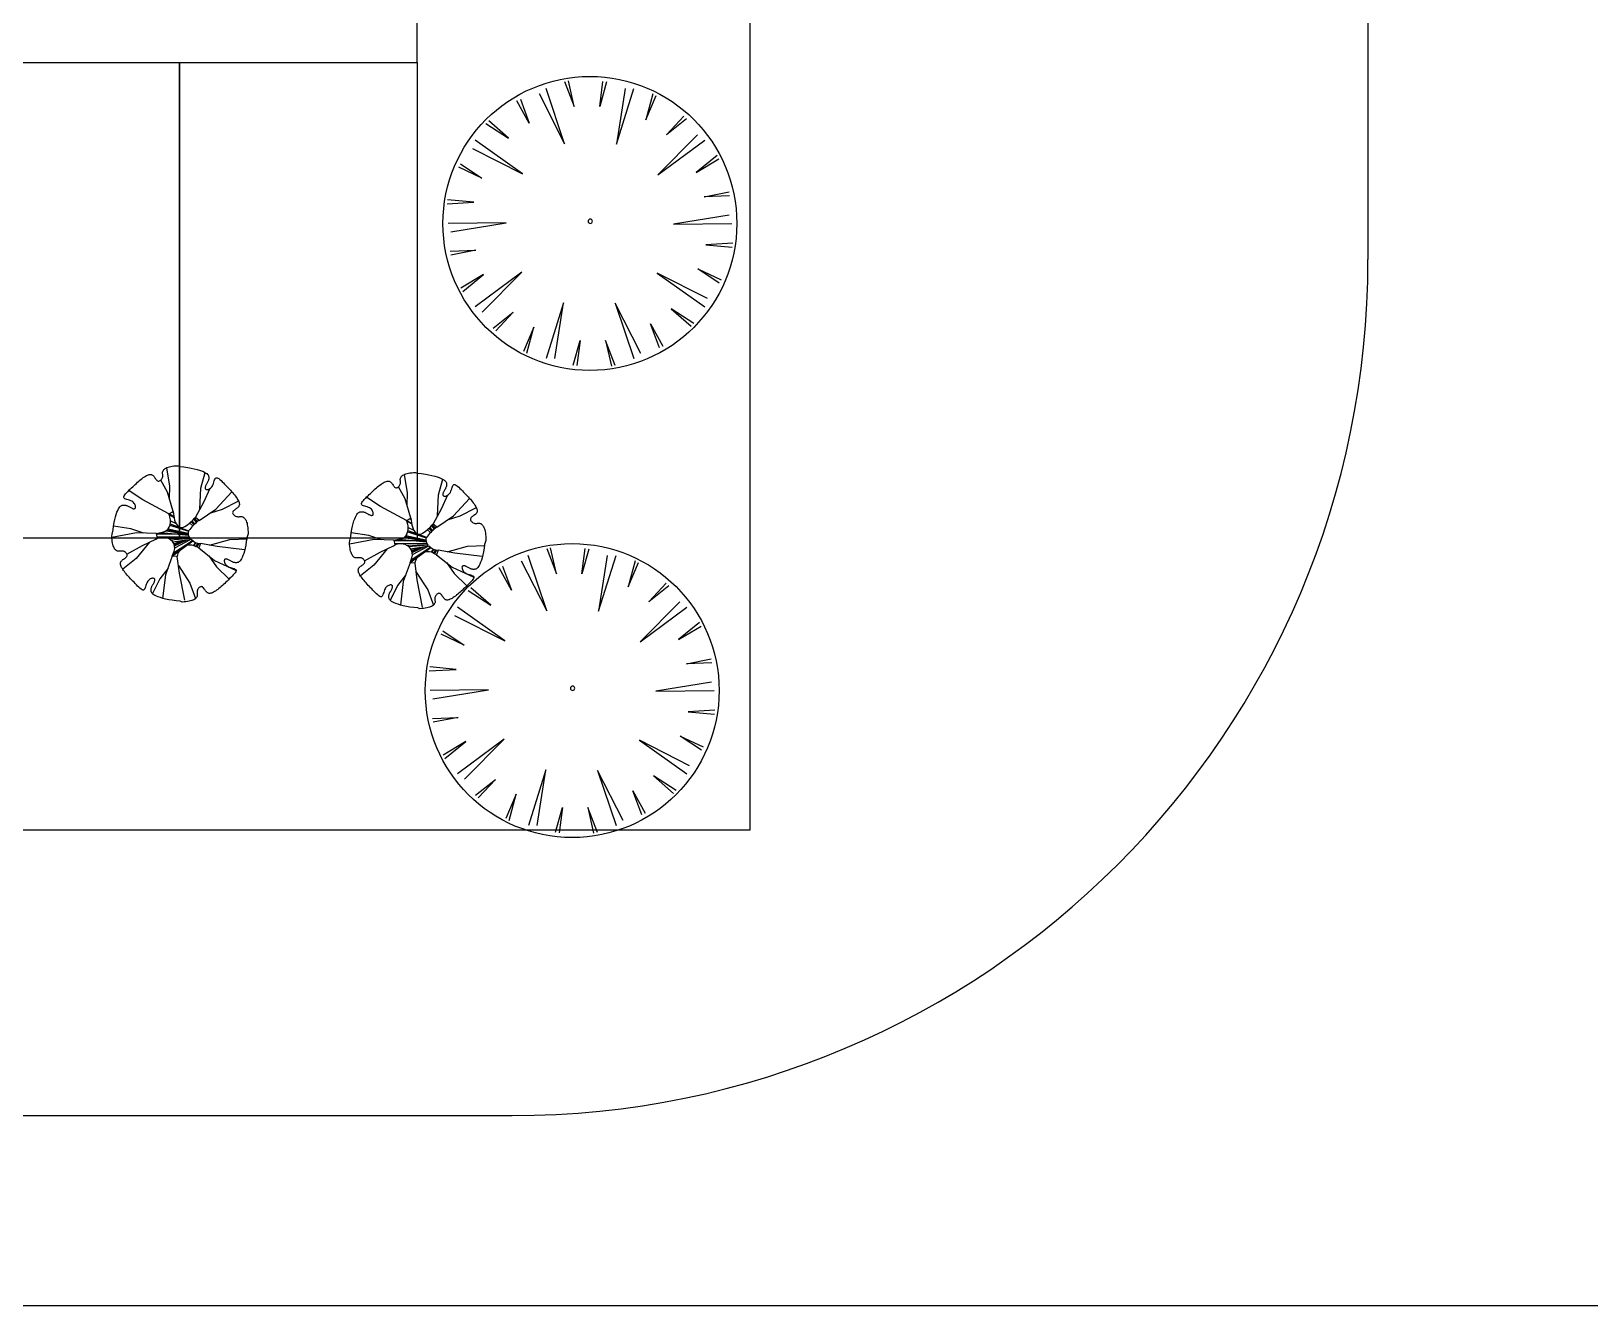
# Model space of a CAD drawing. Extents: x -93062 to 326984, y -142534 to 91021.
# Drawn here: x -54199 to -53431, y 80493 to 81121 of the extents above; entities that cross this region are included whole.
import ezdxf
from ezdxf.enums import TextEntityAlignment as Align

# ---------------------------------------------------------------- set-up
doc = ezdxf.new("R2010")
doc.units = 0
doc.header["$LTSCALE"] = 1000
doc.header["$MEASUREMENT"] = 0
doc.layers.get('0').update_dxf_attribs({"color": 8})
doc.styles.add('COMPLEX', font='COMPLEX')
doc.styles.add('hz', font='GEDITXT', dxfattribs={"width": 0.8, "bigfont": 'DXT'})
doc.styles.add('SIMPLEX', font='GEDITXT', dxfattribs={"height": 0.2, "bigfont": 'DXT'})
doc.styles.get("Standard").update_dxf_attribs({"font": 'gbenor.shx', "bigfont": 'gbcbig.shx'})

# ---------------------------------------------------------------- blocks, each defined once
blk = doc.blocks.new('A$C672165B9')
at = {"color": 251, "ltscale": 5}
for p, q in [((11729.5, 16477.1), (11729.5, 10062.7)), ((11729.5, 10062.7), (2797.7, 10062.7))]:
    blk.add_line(p, q, dxfattribs=at)
at = {"color": 251, "ltscale": 10}
for p, q in [((12547.2, 14893.5), (12547.2, 10817.5)), ((6697.5, 9685.3), (11415, 9685.3)), ((6697.5, 9685.3), (11415, 9685.3)), ((13050.4, 9433.7), (3017.8, 9433.7))]:
    blk.add_line(p, q, dxfattribs=at)
at = {"color": 251}
for p, q in [((11289.2, 11078), (11289.2, 14348.8)), ((9402.2, 11078), (11289.2, 11078)), ((11484.3, 11053), (11497.1, 11019.7)), ((11497.1, 11019.7), (11489.4, 11053.8)), ((11530.8, 11019.7), (11535, 11053.1)), ((11450.5, 11036.9), (11484.4, 10970.7)), ((11484.4, 10970.7), (11459.8, 11043.7)), ((11540, 11052.3), (11530.8, 11019.7)), ((11564.3, 11043.7), (11552.8, 10970.2)), ((11552.8, 10970.2), (11575.8, 11043.7)), ((11601.1, 11036.8), (11591.9, 11002.4)), ((11591.9, 11002.4), (11605.7, 11034.5)), ((11437.5, 10997.8), (11421.3, 11027.3)), ((11425.8, 11029.6), (11437.5, 10997.8)), ((11380.3, 10997.4), (11410.2, 10978)), ((11410.2, 10978), (11383.9, 11001.1)), ((11619.2, 10982.6), (11642.2, 11007.1)), ((11645.8, 11003.5), (11619.2, 10982.6)), ((11428.7, 10930.9), (11365.9, 10975.5)), ((11660.3, 10982.3), (11607.9, 10929.6)), ((11607.9, 10929.6), (11669.7, 10975.5)), ((11362.4, 10964.5), (11428.7, 10930.9)), ((11686.1, 10955.1), (11658.4, 10932.6)), ((11658.4, 10932.6), (11688.5, 10950.5)), ((11374.8, 10925.3), (11344.4, 10939.6)), ((11346.7, 10944.1), (11374.8, 10925.3)), ((11328.8, 10891.3), (11364.4, 10893.2)), ((11364.4, 10893.2), (11329.6, 10896.4)), ((11668.8, 10900.6), (11701.9, 10906.9)), ((11702.7, 10901.9), (11668.8, 10900.6)), ((11702, 10876.1), (11628.6, 10864.4)), ((11407.1, 10866), (11330.1, 10865.1)), ((11333.7, 10854.2), (11407.1, 10866)), ((11628.6, 10864.4), (11705.5, 10865.2)), ((11332.9, 10828.4), (11366.8, 10829.7)), ((11366.8, 10829.7), (11333.7, 10823.4)), ((11706.8, 10839), (11671.2, 10837.1)), ((11671.2, 10837.1), (11706, 10833.9)), ((11689, 10786.2), (11660.8, 10805.1)), ((11660.8, 10805.1), (11691.3, 10790.7)), ((11377.2, 10797.7), (11347.2, 10779.8)), ((11349.6, 10775.2), (11377.2, 10797.7)), ((11427.8, 10800.7), (11366, 10754.8)), ((11375.3, 10748), (11427.8, 10800.7)), ((11673.3, 10765.8), (11606.9, 10799.4)), ((11606.9, 10799.4), (11669.7, 10754.8)), ((11389.8, 10726.8), (11416.5, 10747.8)), ((11416.5, 10747.8), (11393.4, 10723.2)), ((11482.8, 10760.1), (11459.8, 10686.6)), ((11471.4, 10686.6), (11482.8, 10760.1)), ((11585.2, 10693.4), (11551.3, 10759.6)), ((11551.3, 10759.6), (11575.8, 10686.6)), ((11655.3, 10732.9), (11625.4, 10752.3)), ((11625.4, 10752.3), (11651.7, 10729.2)), ((11443.7, 10728), (11429.9, 10695.8)), ((11434.6, 10693.5), (11443.7, 10728)), ((11609.9, 10700.7), (11598.2, 10732.5)), ((11598.2, 10732.5), (11614.4, 10703)), ((11495.6, 10678), (11504.8, 10710.6)), ((11504.8, 10710.6), (11500.6, 10677.2)), ((11551.3, 10677.3), (11538.5, 10710.6)), ((11538.5, 10710.6), (11546.3, 10676.5)), ((10961.9, 10518.4), (10958, 10541.4)), ((10959.1, 10509.8), (10950.2, 10525.8)), ((10961.7, 10500.5), (10961.9, 10518.4)), ((11003.1, 10515.1), (11008.9, 10535.7)), ((11273.6, 10501), (11264.7, 10517)), ((11276.4, 10509.5), (11272.5, 10532.6)), ((11317.6, 10506.3), (11323.4, 10526.9)), ((10926.5, 10499.6), (10907.1, 10512.5)), ((10960.8, 10481), (10926.5, 10499.6)), ((10966.3, 10484.4), (10959.1, 10509.8)), ((11006.7, 10496.3), (10996, 10476.8)), ((11001.6, 10487.4), (11003.1, 10515.1)), ((11015.1, 10514.6), (11006.7, 10496.3)), ((11022.9, 10487.3), (11044.2, 10510.3)), ((11031.9, 10487.3), (11052.6, 10498)), ((11241, 10490.8), (11221.6, 10503.7)), ((11280.8, 10475.6), (11273.6, 10501)), ((11276.2, 10491.6), (11276.4, 10509.5)), ((11316.1, 10478.5), (11317.6, 10506.3)), ((11329.6, 10505.7), (11321.2, 10487.4)), ((11337.4, 10478.4), (11358.7, 10501.4)), ((10960.8, 10481), (10966.3, 10484.4)), ((10960.8, 10481), (10960.8, 10481)), ((10960.8, 10480.8), (10967.6, 10476.7)), ((10961.3, 10481.4), (10967.5, 10477.5)), ((10965, 10483.6), (10966.7, 10482.3)), ((10966.3, 10484.4), (10967.8, 10475.3)), ((10994.8, 10475.3), (10998.9, 10471.1)), ((10996, 10476.6), (11000.9, 10472.7)), ((11000.9, 10472.5), (11022.9, 10487.3)), ((11014.8, 10481.9), (11031.9, 10487.3)), ((11275.3, 10472.2), (11241, 10490.8)), ((11275.3, 10472.2), (11280.8, 10475.6)), ((11280.8, 10475.6), (11282.3, 10466.5)), ((11321.2, 10487.4), (11310.5, 10467.9)), ((11315.4, 10463.7), (11337.4, 10478.4)), ((11329.3, 10473.1), (11346.4, 10478.4)), ((11346.4, 10478.4), (11367.1, 10489.2)), ((10917.9, 10456.1), (10885.5, 10449.7)), ((10910.7, 10461.4), (10887.6, 10464.9)), ((10927.7, 10455.7), (10910.7, 10461.4)), ((10944.4, 10455.1), (10917.9, 10456.1)), ((10944.4, 10455.1), (10953.6, 10457.2)), ((10945.9, 10448.8), (10944.4, 10455.1)), ((10944.5, 10454.6), (10987.2, 10454.6)), ((10950.8, 10456.6), (10986.7, 10452.8)), ((10957.3, 10458.8), (10986.4, 10454.1)), ((10958.8, 10460), (10987.2, 10454.6)), ((10960, 10461.3), (10986.3, 10455.5)), ((10962.3, 10466.3), (10986.7, 10458.2)), ((10962.6, 10468), (10987, 10458.9)), ((10962.9, 10471.7), (10970.4, 10468.3)), ((10988.4, 10469), (10992.6, 10465.4)), ((10990.3, 10470.7), (10994, 10466.9)), ((10991.4, 10471.7), (10994.9, 10467.7)), ((10993.9, 10474.3), (10997.1, 10469.6)), ((11000.9, 10472.7), (10999.3, 10471.4)), ((11225.2, 10452.6), (11202.1, 10456)), ((11275.3, 10472.2), (11275.3, 10472.2)), ((11275.3, 10472), (11282.1, 10467.8)), ((11275.9, 10472.5), (11282, 10468.6)), ((11276.8, 10457.5), (11301.2, 10449.3)), ((11277.1, 10459.1), (11301.5, 10450.1)), ((11277.4, 10462.9), (11284.9, 10459.5)), ((11279.5, 10474.7), (11281.2, 10473.5)), ((11302.9, 10460.2), (11307.1, 10456.6)), ((11304.8, 10461.9), (11308.5, 10458)), ((11305.9, 10462.9), (11309.4, 10458.9)), ((11308.4, 10465.5), (11311.6, 10460.8)), ((11309.3, 10466.5), (11313.4, 10462.3)), ((11310.5, 10467.8), (11315.4, 10463.9)), ((11315.4, 10463.9), (11313.8, 10462.6)), ((10905.3, 10427.9), (10925.8, 10439.3)), ((10935.1, 10443.5), (10917.6, 10422)), ((10925.8, 10439.3), (10943.5, 10447.7)), ((10943.5, 10447.7), (10945.9, 10448.8)), ((10945.3, 10451), (10987.8, 10450.6)), ((10960.8, 10448.4), (10988.7, 10449.5)), ((10963.2, 10446.8), (10989.4, 10448.8)), ((10965.5, 10425.6), (10992.7, 10445.4)), ((10966, 10444), (10990.6, 10447.6)), ((10966.1, 10427.2), (10992.4, 10445.7)), ((10966.9, 10429.4), (10991.9, 10446.1)), ((10967.5, 10441.4), (10978.6, 10445.8)), ((10968, 10440.1), (10982.3, 10446.4)), ((10968.3, 10439), (10985, 10446.7)), ((10968.6, 10436.4), (10989.3, 10447.4)), ((10992.8, 10439.4), (10996.4, 10443.2)), ((10993.8, 10439.1), (10997.1, 10442.9)), ((10996.7, 10438), (10999.6, 10442.2)), ((11000.3, 10436), (10997, 10437.8)), ((10997.9, 10437.3), (11000.8, 10442)), ((11002.8, 10442), (11000.3, 10436)), ((11000.3, 10436), (11021.1, 10419.6)), ((11024.7, 10437.8), (11002.8, 10442)), ((11014.7, 10439.9), (11041.5, 10447.1)), ((11061, 10433.5), (11024.7, 10437.8)), ((11041.5, 10447.1), (11064.8, 10448)), ((11232.4, 10447.3), (11200, 10440.9)), ((11242.2, 10446.9), (11225.2, 10452.6)), ((11249.6, 10434.7), (11232.1, 10413.1)), ((11258.9, 10446.3), (11232.4, 10447.3)), ((11240.3, 10430.5), (11258, 10438.9)), ((11258, 10438.9), (11260.4, 10440)), ((11258.9, 10446.3), (11268.1, 10448.4)), ((11260.4, 10440), (11258.9, 10446.3)), ((11259, 10445.8), (11301.7, 10445.8)), ((11259.8, 10442.2), (11302.3, 10441.8)), ((11265.3, 10447.7), (11301.2, 10444)), ((11271.8, 10449.9), (11300.9, 10445.3)), ((11273.3, 10451.1), (11301.7, 10445.8)), ((11274.5, 10452.5), (11300.8, 10446.7)), ((11275.3, 10439.6), (11303.2, 10440.7)), ((11277.7, 10438), (11303.9, 10440)), ((11280, 10416.8), (11307.2, 10436.6)), ((11280.5, 10435.1), (11305.1, 10438.7)), ((11280.6, 10418.4), (11306.9, 10436.9)), ((11281.4, 10420.5), (11306.4, 10437.2)), ((11282, 10432.5), (11293.1, 10437)), ((11282.5, 10431.3), (11296.8, 10437.5)), ((11282.8, 10430.2), (11299.5, 10437.9)), ((11283.1, 10427.6), (11303.8, 10438.5)), ((11307.3, 10430.5), (11310.9, 10434.3)), ((11308.3, 10430.3), (11311.6, 10434)), ((11329.2, 10431.1), (11356, 10438.2)), ((11356, 10438.2), (11379.3, 10439.2)), ((11460.8, 10435.2), (11473.7, 10402)), ((11473.7, 10402), (11465.9, 10436.1)), ((11507.3, 10402), (11511.6, 10435.4)), ((11516.6, 10434.6), (11507.3, 10402)), ((10917.6, 10422), (10899.8, 10407.9)), ((10965.4, 10425.2), (10956.3, 10400.4)), ((10965.4, 10425.2), (10967.8, 10431.9)), ((10971.9, 10424.7), (10965.4, 10425.2)), ((10974.7, 10402.6), (10972, 10424.8)), ((11013.5, 10425.7), (11023.9, 10411.1)), ((11021.1, 10419.6), (11049.7, 10406.4)), ((11232.1, 10413.1), (11214.3, 10399.1)), ((11219.8, 10419), (11240.3, 10430.5)), ((11279.9, 10416.4), (11270.8, 10391.6)), ((11279.9, 10416.4), (11282.3, 10423.1)), ((11286.4, 10415.9), (11279.9, 10416.4)), ((11289.2, 10393.8), (11286.5, 10416)), ((11311.2, 10429.1), (11314.1, 10433.4)), ((11314.8, 10427.1), (11311.5, 10428.9)), ((11312.4, 10428.4), (11315.3, 10433.2)), ((11317.3, 10433.1), (11314.8, 10427.1)), ((11314.8, 10427.1), (11335.7, 10410.8)), ((11339.2, 10429), (11317.3, 10433.1)), ((11328, 10416.8), (11338.4, 10402.2)), ((11375.5, 10424.7), (11339.2, 10429)), ((11427, 10419.2), (11460.9, 10353)), ((11460.9, 10353), (11436.3, 10426)), ((11540.8, 10426), (11529.3, 10352.5)), ((11529.3, 10352.5), (11552.4, 10426)), ((11577.6, 10419.1), (11568.4, 10384.6)), ((11568.4, 10384.6), (11582.2, 10416.8)), ((10949, 10395.1), (10939.3, 10375.6)), ((10959.7, 10409.5), (10949, 10395.1)), ((10956.3, 10400.4), (10952.6, 10369.4)), ((10973.6, 10412.8), (10988.7, 10389.5)), ((10981.8, 10366.8), (10974.7, 10402.6)), ((11023.9, 10411.1), (11040.6, 10394.7)), ((11274.2, 10400.7), (11263.5, 10386.3)), ((11288.1, 10404), (11303.2, 10380.7)), ((11296.3, 10357.9), (11289.2, 10393.8)), ((11335.7, 10410.8), (11364.2, 10397.6)), ((11338.4, 10402.2), (11355.1, 10385.9)), ((11414, 10380.1), (11397.8, 10409.6)), ((11402.3, 10411.9), (11414, 10380.1)), ((10988.7, 10389.5), (10996.2, 10369.2)), ((11263.5, 10386.3), (11253.8, 10366.7)), ((11270.8, 10391.6), (11267.1, 10360.6)), ((11303.2, 10380.7), (11310.7, 10360.3)), ((11356.8, 10379.7), (11386.8, 10360.3)), ((11386.8, 10360.3), (11360.5, 10383.3)), ((11595.7, 10364.8), (11618.8, 10389.4)), ((11622.3, 10385.8), (11595.7, 10364.8)), ((11405.2, 10313.2), (11342.5, 10357.8)), ((11636.9, 10364.6), (11584.4, 10311.9)), ((11584.4, 10311.9), (11646.2, 10357.8)), ((11338.9, 10346.8), (11405.2, 10313.2)), ((11662.6, 10337.4), (11634.9, 10314.9)), ((11634.9, 10314.9), (11665, 10332.8)), ((11351.4, 10307.5), (11320.9, 10321.9)), ((11323.2, 10326.4), (11351.4, 10307.5)), ((11305.4, 10273.6), (11341, 10275.5)), ((11341, 10275.5), (11306.1, 10278.7)), ((11645.4, 10282.9), (11678.4, 10289.2)), ((11679.2, 10284.2), (11645.4, 10282.9)), ((11383.6, 10248.2), (11306.6, 10247.4)), ((11310.2, 10236.5), (11383.6, 10248.2)), ((11678.5, 10258.4), (11605.1, 10246.6)), ((11605.1, 10246.6), (11682.1, 10247.5)), ((11309.5, 10210.7), (11343.4, 10212)), ((11343.4, 10212), (11310.3, 10205.7)), ((11683.3, 10221.3), (11647.7, 10219.4)), ((11647.7, 10219.4), (11682.6, 10216.2)), ((11665.5, 10168.5), (11637.3, 10187.3)), ((11637.3, 10187.3), (11667.8, 10173)), ((11353.8, 10180), (11323.7, 10162.1)), ((11326.1, 10157.5), (11353.8, 10180)), ((11404.3, 10183), (11342.5, 10137.1)), ((11351.8, 10130.3), (11404.3, 10183)), ((11649.8, 10148.1), (11583.5, 10181.7)), ((11583.5, 10181.7), (11646.2, 10137.1)), ((11366.4, 10109.1), (11393, 10130)), ((11393, 10130), (11370, 10105.5)), ((11459.4, 10142.4), (11436.4, 10068.9)), ((11447.9, 10068.9), (11459.4, 10142.4)), ((11561.7, 10075.7), (11527.8, 10141.9)), ((11527.8, 10141.9), (11552.4, 10068.9)), ((11631.9, 10115.2), (11602, 10134.6)), ((11602, 10134.6), (11628.3, 10111.5)), ((11420.3, 10110.2), (11406.5, 10078.1)), ((11411.1, 10075.8), (11420.3, 10110.2)), ((11586.4, 10083), (11574.7, 10114.8)), ((11574.7, 10114.8), (11590.9, 10085.3)), ((11472.2, 10060.3), (11481.4, 10092.9)), ((11481.4, 10092.9), (11477.2, 10059.5)), ((11527.9, 10059.6), (11515.1, 10092.9)), ((11515.1, 10092.9), (11522.8, 10058.8))]:
    blk.add_line(p, q, dxfattribs=at)
at = {"color": 251, "ltscale": 3}
for p, q in [((10660.2, 11078), (10974.7, 11078)), ((10974.7, 10449), (10974.7, 11078)), ((10974.7, 11078), (11289.2, 11078)), ((10974.7, 11078), (10974.7, 10449)), ((11289.2, 11078), (11289.2, 10449)), ((10974.7, 10449), (10660.2, 10449)), ((11289.2, 10449), (10974.7, 10449)), ((10974.7, 10449), (10974.7, 10449)), ((11289.2, 10449), (11289.2, 10449))]:
    blk.add_line(p, q, dxfattribs=at)
at = {"color": 251}
for points in [[(10998.2, 10377.2), (10998.2, 10376.3), (10998.3, 10375.4), (10998.4, 10374.5), (10998.4, 10373.7), (10998.3, 10372.8), (10998.2, 10372), (10997.8, 10371.2), (10997.4, 10370.4), (10996.7, 10369.7), (10996, 10368.9), (10995, 10368.2), (10993.9, 10367.6), (10992.6, 10367), (10991.1, 10366.4), (10989.5, 10365.9), (10987.6, 10365.5), (10985.6, 10365.1), (10983.4, 10364.8), (10980.9, 10364.6), (10978.3, 10364.5), (10975.9, 10365.7), (10970.3, 10366.1), (10965.2, 10366.8), (10960.6, 10367.5), (10956.5, 10368.4), (10952.8, 10369.4), (10949.6, 10370.4), (10946.8, 10371.4), (10944.5, 10372.3), (10942.5, 10373.3), (10941, 10374.2), (10939.8, 10375), (10938.9, 10375.9), (10938.3, 10376.7), (10937.9, 10377.5), (10937.6, 10378.2), (10937.4, 10379), (10937.3, 10379.8), (10937.3, 10380.6), (10937.3, 10381.3), (10937.4, 10382.1), (10937.6, 10382.9), (10937.8, 10383.7), (10938.1, 10384.5), (10938.4, 10385.4), (10938.9, 10386.2), (10939.3, 10387), (10939.8, 10387.9), (10940.3, 10388.8), (10940.8, 10389.6), (10941.2, 10390.4), (10941.6, 10391.2), (10941.9, 10392), (10942.1, 10392.8), (10942.2, 10393.5), (10942.2, 10394.1), (10942.1, 10394.7), (10941.8, 10395.2), (10941.4, 10395.6), (10940.9, 10395.8), (10940.2, 10396), (10939.3, 10396), (10938.4, 10395.8), (10937.3, 10395.5), (10936.2, 10395), (10935.1, 10394.3), (10934.1, 10393.4), (10933.1, 10392.3), (10932.3, 10391), (10931.6, 10389.5), (10931, 10387.9), (10930.5, 10386.2), (10930, 10384.5), (10929.5, 10383.1), (10928.9, 10381.8), (10928.3, 10380.9), (10927.5, 10380.4), (10926.5, 10380.4), (10925.3, 10380.8), (10924, 10381.6), (10922.6, 10382.7), (10921.1, 10384.1), (10919.5, 10385.6), (10917.9, 10387.3), (10916.3, 10389), (10914.7, 10390.6), (10913.1, 10392.2), (10911.6, 10393.8), (10910.1, 10395.4), (10908.6, 10397), (10907.2, 10398.5), (10905.8, 10400.1), (10904.5, 10401.6), (10903.2, 10403.2), (10902, 10404.7), (10900.9, 10406.2), (10900, 10407.7), (10899.1, 10409.1), (10898.3, 10410.4), (10897.7, 10411.7), (10897.3, 10412.9), (10897, 10414), (10896.8, 10415.1), (10896.8, 10416), (10897, 10416.9), (10897.3, 10417.7), (10897.8, 10418.5), (10898.4, 10419.2), (10899.1, 10419.9), (10900, 10420.6), (10901, 10421.3), (10902.1, 10422), (10903.1, 10422.7), (10904, 10423.4), (10904.7, 10424.2), (10905.3, 10425), (10905.7, 10425.8), (10905.7, 10426.6), (10905.5, 10427.5), (10905.1, 10428.4), (10904.4, 10429.2), (10903.7, 10430), (10902.8, 10430.6), (10901.8, 10431.2), (10900.9, 10431.6), (10899.9, 10431.8), (10899, 10431.9), (10898, 10431.9), (10897.1, 10431.9), (10896.2, 10431.8), (10895.4, 10431.7), (10894.5, 10431.7), (10893.7, 10431.8), (10892.8, 10432), (10892, 10432.3), (10891.2, 10432.8), (10890.5, 10433.4), (10889.8, 10434.2), (10889.1, 10435.1), (10888.4, 10436.2), (10887.8, 10437.5), (10887.3, 10439), (10886.8, 10440.6), (10886.3, 10442.5), (10886, 10444.5), (10885.7, 10446.8), (10885.4, 10449.2), (10885.3, 10451.8), (10885.8, 10454.5), (10887, 10459.8), (10887.6, 10464.9), (10888.4, 10469.5), (10889.2, 10473.6), (10890.2, 10477.3), (10891.2, 10480.5), (10892.2, 10483.3), (10893.2, 10485.7), (10894.1, 10487.6), (10895, 10489.1), (10895.9, 10490.3), (10896.7, 10491.2), (10897.5, 10491.8), (10898.3, 10492.2), (10899.1, 10492.5), (10899.8, 10492.7), (10900.6, 10492.8), (10901.4, 10492.8), (10902.2, 10492.8), (10902.9, 10492.7), (10903.7, 10492.5), (10904.5, 10492.3), (10905.3, 10492), (10906.2, 10491.7), (10907, 10491.3), (10907.9, 10490.8), (10908.7, 10490.3), (10909.6, 10489.8), (10910.4, 10489.4), (10911.3, 10488.9), (10912.1, 10488.5), (10912.9, 10488.2), (10913.6, 10488), (10914.3, 10487.9), (10915, 10487.9), (10915.5, 10488.1), (10916, 10488.3), (10916.4, 10488.7), (10916.7, 10489.3), (10916.8, 10490), (10916.8, 10490.8), (10916.6, 10491.8), (10916.3, 10492.8), (10915.8, 10493.9), (10915.1, 10495), (10914.2, 10496), (10913.1, 10497), (10911.8, 10497.8), (10910.3, 10498.5), (10908.7, 10499.1), (10907, 10499.6), (10905.4, 10500.1), (10903.9, 10500.6), (10902.6, 10501.2), (10901.7, 10501.8), (10901.2, 10502.7), (10901.2, 10503.6), (10901.6, 10504.8), (10902.4, 10506.1), (10903.6, 10507.5), (10904.9, 10509), (10906.5, 10510.6), (10908.1, 10512.2), (10909.8, 10513.8), (10911.4, 10515.4), (10913.1, 10517), (10914.7, 10518.5), (10916.2, 10520), (10917.8, 10521.5), (10919.4, 10523), (10920.9, 10524.3), (10922.4, 10525.6), (10924, 10526.9), (10925.5, 10528.1), (10927, 10529.2), (10928.5, 10530.2), (10929.9, 10531), (10931.3, 10531.8), (10932.5, 10532.4), (10933.7, 10532.9), (10934.9, 10533.2), (10935.9, 10533.3), (10936.8, 10533.3), (10937.7, 10533.1), (10938.5, 10532.8), (10939.3, 10532.3), (10940.1, 10531.7), (10940.8, 10531), (10941.5, 10530.1), (10942.2, 10529.1), (10942.9, 10528.1), (10943.6, 10527.1), (10944.3, 10526.1), (10945, 10525.4), (10945.8, 10524.8), (10946.6, 10524.4), (10947.4, 10524.4), (10948.3, 10524.6), (10949.2, 10525.1), (10950, 10525.7), (10950.8, 10526.5), (10951.5, 10527.3), (10952, 10528.3), (10952.4, 10529.3), (10952.7, 10530.2), (10952.8, 10531.1), (10952.8, 10532.1), (10952.7, 10533), (10952.6, 10533.9), (10952.5, 10534.8), (10952.5, 10535.6), (10952.6, 10536.5), (10952.8, 10537.3), (10953.1, 10538.1), (10953.6, 10538.9), (10954.2, 10539.6), (10955, 10540.4), (10955.9, 10541), (10957, 10541.7), (10958.3, 10542.3), (10959.8, 10542.8), (10961.5, 10543.3), (10963.3, 10543.8), (10965.3, 10544.2), (10967.6, 10544.5), (10970, 10544.7), (10972.6, 10544.8), (10975.1, 10543.6), (10980.6, 10543.2), (10985.7, 10542.5), (10990.3, 10541.7), (10994.4, 10540.9), (10998.1, 10539.9), (11001.4, 10538.9), (11004.1, 10537.9), (11006.5, 10537), (11008.4, 10536), (11009.9, 10535.1), (11011.1, 10534.3), (11012, 10533.4), (11012.6, 10532.6), (11013.1, 10531.8), (11013.3, 10531), (11013.5, 10530.3), (11013.6, 10529.5), (11013.6, 10528.7), (11013.6, 10528), (11013.5, 10527.2), (11013.4, 10526.4), (11013.1, 10525.6), (11012.8, 10524.8), (11012.5, 10523.9), (11012.1, 10523.1), (11011.6, 10522.2), (11011.1, 10521.4), (11010.6, 10520.5), (11010.2, 10519.7), (11009.7, 10518.9), (11009.4, 10518), (11009.1, 10517.3), (11008.8, 10516.5), (11008.7, 10515.8), (11008.8, 10515.2), (11008.9, 10514.6), (11009.1, 10514.1), (11009.5, 10513.7), (11010.1, 10513.5), (11010.8, 10513.3), (11011.6, 10513.3), (11012.6, 10513.5), (11013.6, 10513.8), (11014.7, 10514.3), (11015.8, 10515), (11016.9, 10515.9), (11017.8, 10517), (11018.7, 10518.3), (11019.4, 10519.8), (11019.9, 10521.4), (11020.5, 10523.1), (11020.9, 10524.8), (11021.4, 10526.2), (11022, 10527.5), (11022.7, 10528.4), (11023.5, 10528.9), (11024.5, 10528.9), (11025.6, 10528.5), (11026.9, 10527.7), (11028.3, 10526.6), (11029.8, 10525.2), (11031.4, 10523.7), (11033, 10522), (11034.6, 10520.3), (11036.2, 10518.7), (11037.8, 10517.1), (11039.4, 10515.5), (11040.9, 10513.9), (11042.3, 10512.3), (11043.8, 10510.8), (11045.2, 10509.2), (11046.5, 10507.7), (11047.7, 10506.1), (11048.9, 10504.6), (11050, 10503.1), (11051, 10501.6), (11051.8, 10500.2), (11052.6, 10498.9), (11053.2, 10497.6), (11053.7, 10496.4), (11054, 10495.3), (11054.1, 10494.2), (11054.1, 10493.3), (11054, 10492.4), (11053.6, 10491.6), (11053.2, 10490.8), (11052.6, 10490.1), (11051.8, 10489.3), (11050.9, 10488.6), (11049.9, 10488), (11048.9, 10487.3), (11047.9, 10486.6), (11047, 10485.8), (11046.2, 10485.1), (11045.6, 10484.3), (11045.3, 10483.5), (11045.2, 10482.7), (11045.4, 10481.8), (11045.9, 10480.9), (11046.5, 10480.1), (11047.3, 10479.3), (11048.2, 10478.7), (11049.1, 10478.1), (11050.1, 10477.7), (11051, 10477.5), (11052, 10477.4), (11052.9, 10477.4), (11053.8, 10477.4), (11054.7, 10477.5), (11055.6, 10477.6), (11056.4, 10477.6), (11057.3, 10477.5), (11058.1, 10477.3), (11058.9, 10477), (11059.7, 10476.5), (11060.5, 10475.9), (11061.2, 10475.1), (11061.9, 10474.2), (11062.5, 10473.1), (11063.1, 10471.8), (11063.7, 10470.3), (11064.2, 10468.7), (11064.6, 10466.8), (11065, 10464.8), (11065.3, 10462.5), (11065.5, 10460.1), (11065.6, 10457.5), (11065.7, 10454.6), (11064, 10449.5), (11063.3, 10444.4), (11062.6, 10439.8), (11061.7, 10435.7), (11060.7, 10432), (11059.8, 10428.8), (11058.8, 10426), (11057.8, 10423.6), (11056.8, 10421.7), (11055.9, 10420.2), (11055.1, 10419), (11054.2, 10418.1), (11053.4, 10417.5), (11052.6, 10417), (11051.9, 10416.8), (11051.1, 10416.6), (11050.3, 10416.5), (11049.6, 10416.5), (11048.8, 10416.5), (11048, 10416.6), (11047.2, 10416.8), (11046.4, 10417), (11045.6, 10417.3), (11044.8, 10417.6), (11043.9, 10418), (11043.1, 10418.5), (11042.2, 10419), (11041.4, 10419.5), (11040.5, 10419.9), (11039.7, 10420.4), (11038.9, 10420.8), (11038.1, 10421.1), (11037.3, 10421.3), (11036.6, 10421.4), (11036, 10421.4), (11035.4, 10421.2), (11034.9, 10421), (11034.5, 10420.6), (11034.3, 10420), (11034.1, 10419.3), (11034.2, 10418.5), (11034.3, 10417.5), (11034.6, 10416.5), (11035.1, 10415.4), (11035.8, 10414.3), (11036.7, 10413.3), (11037.8, 10412.3), (11039.1, 10411.4), (11040.6, 10410.7), (11042.3, 10410.2), (11043.9, 10409.7), (11045.6, 10409.2), (11047.1, 10408.7), (11048.3, 10408.1), (11049.2, 10407.5), (11049.7, 10406.6), (11049.7, 10405.6), (11049.3, 10404.5), (11048.5, 10403.2), (11047.4, 10401.8), (11046, 10400.3), (11044.5, 10398.7), (11042.8, 10397.1), (11041.2, 10395.5), (11039.5, 10393.9), (11037.9, 10392.3), (11036.3, 10390.8), (11034.7, 10389.2), (11033.1, 10387.8), (11031.6, 10386.3), (11030, 10385), (11028.5, 10383.6), (11027, 10382.4), (11025.4, 10381.2), (11023.9, 10380.1), (11022.5, 10379.1), (11021, 10378.3), (11019.7, 10377.5), (11018.4, 10376.9), (11017.2, 10376.4), (11016.1, 10376.1), (11015.1, 10376), (11014.1, 10376), (11013.2, 10376.2), (11012.4, 10376.5), (11011.6, 10376.9), (11010.9, 10377.6), (11010.2, 10378.3), (11009.5, 10379.2), (11008.8, 10380.2), (11008.1, 10381.2), (11007.4, 10382.2), (11006.7, 10383.1), (11005.9, 10383.9), (11005.2, 10384.5), (11004.3, 10384.8), (11003.5, 10384.9), (11002.6, 10384.7), (11001.7, 10384.2), (11000.9, 10383.6), (11000.2, 10382.8), (10999.5, 10382), (10998.9, 10381), (10998.5, 10380), (10998.3, 10379.1), (10998.2, 10378.1)], [(11312.7, 10368.4), (11312.7, 10367.5), (11312.8, 10366.6), (11312.9, 10365.7), (11312.9, 10364.8), (11312.9, 10364), (11312.7, 10363.2), (11312.3, 10362.4), (11311.9, 10361.6), (11311.2, 10360.8), (11310.5, 10360.1), (11309.5, 10359.4), (11308.4, 10358.8), (11307.1, 10358.2), (11305.6, 10357.6), (11304, 10357.1), (11302.1, 10356.7), (11300.1, 10356.3), (11297.9, 10356), (11295.4, 10355.8), (11292.8, 10355.7), (11290.4, 10356.8), (11284.8, 10357.3), (11279.7, 10357.9), (11275.1, 10358.7), (11271, 10359.6), (11267.3, 10360.5), (11264.1, 10361.5), (11261.3, 10362.5), (11259, 10363.5), (11257, 10364.4), (11255.5, 10365.3), (11254.3, 10366.2), (11253.4, 10367), (11252.8, 10367.8), (11252.4, 10368.6), (11252.1, 10369.4), (11251.9, 10370.2), (11251.8, 10371), (11251.8, 10371.7), (11251.8, 10372.5), (11251.9, 10373.3), (11252.1, 10374.1), (11252.3, 10374.9), (11252.6, 10375.7), (11252.9, 10376.5), (11253.4, 10377.4), (11253.8, 10378.2), (11254.3, 10379.1), (11254.8, 10379.9), (11255.3, 10380.8), (11255.7, 10381.6), (11256.1, 10382.4), (11256.4, 10383.2), (11256.6, 10384), (11256.7, 10384.7), (11256.7, 10385.3), (11256.6, 10385.9), (11256.3, 10386.4), (11255.9, 10386.7), (11255.4, 10387), (11254.7, 10387.1), (11253.8, 10387.1), (11252.9, 10387), (11251.8, 10386.6), (11250.7, 10386.1), (11249.6, 10385.4), (11248.6, 10384.6), (11247.6, 10383.5), (11246.8, 10382.2), (11246.1, 10380.7), (11245.5, 10379), (11245, 10377.3), (11244.5, 10375.7), (11244, 10374.2), (11243.4, 10373), (11242.8, 10372.1), (11242, 10371.6), (11241, 10371.5), (11239.8, 10372), (11238.5, 10372.8), (11237.1, 10373.9), (11235.6, 10375.3), (11234, 10376.8), (11232.4, 10378.4), (11230.8, 10380.1), (11229.2, 10381.8), (11227.6, 10383.4), (11226.1, 10385), (11224.6, 10386.6), (11223.1, 10388.1), (11221.7, 10389.7), (11220.3, 10391.2), (11219, 10392.8), (11217.7, 10394.3), (11216.5, 10395.9), (11215.5, 10397.4), (11214.5, 10398.8), (11213.6, 10400.2), (11212.8, 10401.6), (11212.2, 10402.9), (11211.8, 10404.1), (11211.5, 10405.2), (11211.3, 10406.2), (11211.3, 10407.2), (11211.5, 10408.1), (11211.8, 10408.9), (11212.3, 10409.7), (11212.9, 10410.4), (11213.6, 10411.1), (11214.5, 10411.8), (11215.5, 10412.5), (11216.6, 10413.2), (11217.6, 10413.9), (11218.5, 10414.6), (11219.2, 10415.4), (11219.8, 10416.1), (11220.2, 10416.9), (11220.2, 10417.8), (11220, 10418.7), (11219.6, 10419.5), (11218.9, 10420.4), (11218.2, 10421.1), (11217.3, 10421.8), (11216.3, 10422.4), (11215.4, 10422.8), (11214.4, 10423), (11213.5, 10423.1), (11212.5, 10423.1), (11211.6, 10423), (11210.7, 10423), (11209.9, 10422.9), (11209, 10422.9), (11208.2, 10422.9), (11207.3, 10423.1), (11206.5, 10423.5), (11205.7, 10423.9), (11205, 10424.5), (11204.3, 10425.3), (11203.6, 10426.3), (11202.9, 10427.4), (11202.3, 10428.7), (11201.8, 10430.1), (11201.3, 10431.8), (11200.8, 10433.7), (11200.5, 10435.7), (11200.2, 10437.9), (11199.9, 10440.4), (11199.8, 10443), (11200.3, 10445.7), (11201.5, 10451), (11202.1, 10456), (11202.9, 10460.7), (11203.7, 10464.8), (11204.7, 10468.5), (11205.7, 10471.7), (11206.7, 10474.5), (11207.7, 10476.8), (11208.6, 10478.7), (11209.5, 10480.3), (11210.4, 10481.5), (11211.2, 10482.3), (11212, 10483), (11212.8, 10483.4), (11213.6, 10483.7), (11214.3, 10483.9), (11215.1, 10484), (11215.9, 10484), (11216.7, 10484), (11217.4, 10483.9), (11218.2, 10483.7), (11219, 10483.5), (11219.9, 10483.2), (11220.7, 10482.8), (11221.5, 10482.4), (11222.4, 10482), (11223.2, 10481.5), (11224.1, 10481), (11224.9, 10480.5), (11225.8, 10480.1), (11226.6, 10479.7), (11227.4, 10479.4), (11228.1, 10479.2), (11228.8, 10479.1), (11229.5, 10479.1), (11230, 10479.2), (11230.5, 10479.5), (11230.9, 10479.9), (11231.2, 10480.4), (11231.3, 10481.1), (11231.3, 10482), (11231.1, 10482.9), (11230.8, 10484), (11230.3, 10485.1), (11229.6, 10486.2), (11228.7, 10487.2), (11227.6, 10488.2), (11226.3, 10489), (11224.8, 10489.7), (11223.2, 10490.3), (11221.5, 10490.8), (11219.9, 10491.3), (11218.4, 10491.8), (11217.1, 10492.3), (11216.2, 10493), (11215.7, 10493.8), (11215.7, 10494.8), (11216.1, 10496), (11216.9, 10497.3), (11218.1, 10498.7), (11219.4, 10500.2), (11221, 10501.8), (11222.6, 10503.4), (11224.3, 10505), (11225.9, 10506.6), (11227.6, 10508.2), (11229.2, 10509.7), (11230.7, 10511.2), (11232.3, 10512.7), (11233.9, 10514.1), (11235.4, 10515.5), (11236.9, 10516.8), (11238.5, 10518.1), (11240, 10519.2), (11241.5, 10520.3), (11243, 10521.3), (11244.4, 10522.2), (11245.8, 10522.9), (11247, 10523.6), (11248.3, 10524), (11249.4, 10524.3), (11250.4, 10524.5), (11251.3, 10524.5), (11252.2, 10524.3), (11253, 10524), (11253.8, 10523.5), (11254.6, 10522.9), (11255.3, 10522.1), (11256, 10521.2), (11256.7, 10520.2), (11257.4, 10519.2), (11258.1, 10518.2), (11258.8, 10517.3), (11259.5, 10516.5), (11260.3, 10515.9), (11261.1, 10515.6), (11261.9, 10515.6), (11262.8, 10515.8), (11263.7, 10516.2), (11264.5, 10516.9), (11265.3, 10517.6), (11266, 10518.5), (11266.5, 10519.5), (11266.9, 10520.4), (11267.2, 10521.4), (11267.3, 10522.3), (11267.3, 10523.2), (11267.2, 10524.2), (11267.1, 10525), (11267, 10525.9), (11267, 10526.8), (11267.1, 10527.6), (11267.3, 10528.5), (11267.6, 10529.3), (11268.1, 10530), (11268.7, 10530.8), (11269.5, 10531.5), (11270.4, 10532.2), (11271.5, 10532.9), (11272.8, 10533.5), (11274.3, 10534), (11276, 10534.5), (11277.8, 10535), (11279.8, 10535.3), (11282.1, 10535.6), (11284.5, 10535.8), (11287.1, 10536), (11289.6, 10534.8), (11295.1, 10534.3), (11300.2, 10533.7), (11304.8, 10532.9), (11308.9, 10532), (11312.6, 10531.1), (11315.9, 10530.1), (11318.6, 10529.1), (11321, 10528.1), (11322.9, 10527.2), (11324.4, 10526.3), (11325.6, 10525.4), (11326.5, 10524.6), (11327.1, 10523.8), (11327.6, 10523), (11327.9, 10522.2), (11328, 10521.4), (11328.1, 10520.7), (11328.1, 10519.9), (11328.1, 10519.1), (11328, 10518.3), (11327.9, 10517.5), (11327.6, 10516.7), (11327.3, 10515.9), (11327, 10515.1), (11326.6, 10514.3), (11326.1, 10513.4), (11325.6, 10512.6), (11325.1, 10511.7), (11324.7, 10510.9), (11324.2, 10510), (11323.9, 10509.2), (11323.6, 10508.4), (11323.4, 10507.7), (11323.2, 10507), (11323.3, 10506.3), (11323.4, 10505.8), (11323.6, 10505.3), (11324, 10504.9), (11324.6, 10504.6), (11325.3, 10504.5), (11326.1, 10504.5), (11327.1, 10504.7), (11328.1, 10505), (11329.2, 10505.5), (11330.3, 10506.2), (11331.4, 10507.1), (11332.3, 10508.2), (11333.2, 10509.5), (11333.9, 10511), (11334.5, 10512.6), (11335, 10514.3), (11335.4, 10515.9), (11335.9, 10517.4), (11336.5, 10518.7), (11337.2, 10519.6), (11338, 10520.1), (11339, 10520.1), (11340.1, 10519.6), (11341.4, 10518.8), (11342.8, 10517.7), (11344.3, 10516.4), (11345.9, 10514.8), (11347.5, 10513.2), (11349.1, 10511.5), (11350.7, 10509.9), (11352.3, 10508.2), (11353.9, 10506.6), (11355.4, 10505), (11356.8, 10503.5), (11358.3, 10501.9), (11359.7, 10500.4), (11361, 10498.8), (11362.2, 10497.3), (11363.4, 10495.8), (11364.5, 10494.3), (11365.5, 10492.8), (11366.4, 10491.4), (11367.1, 10490), (11367.7, 10488.7), (11368.2, 10487.5), (11368.5, 10486.4), (11368.6, 10485.4), (11368.6, 10484.5), (11368.5, 10483.6), (11368.1, 10482.7), (11367.7, 10482), (11367.1, 10481.2), (11366.3, 10480.5), (11365.4, 10479.8), (11364.4, 10479.1), (11363.4, 10478.4), (11362.4, 10477.7), (11361.5, 10477), (11360.7, 10476.3), (11360.1, 10475.5), (11359.8, 10474.7), (11359.7, 10473.8), (11359.9, 10473), (11360.4, 10472.1), (11361, 10471.3), (11361.8, 10470.5), (11362.7, 10469.8), (11363.6, 10469.3), (11364.6, 10468.9), (11365.5, 10468.6), (11366.5, 10468.5), (11367.4, 10468.5), (11368.3, 10468.6), (11369.2, 10468.7), (11370.1, 10468.7), (11370.9, 10468.8), (11371.8, 10468.7), (11372.6, 10468.5), (11373.4, 10468.2), (11374.2, 10467.7), (11375, 10467.1), (11375.7, 10466.3), (11376.4, 10465.4), (11377, 10464.2), (11377.6, 10463), (11378.2, 10461.5), (11378.7, 10459.8), (11379.1, 10458), (11379.5, 10455.9), (11379.8, 10453.7), (11380, 10451.3), (11380.1, 10448.6), (11380.2, 10445.8), (11378.5, 10440.7), (11377.8, 10435.6), (11377.1, 10431), (11376.2, 10426.8), (11375.2, 10423.2), (11374.3, 10419.9), (11373.3, 10417.1), (11372.3, 10414.8), (11371.3, 10412.9), (11370.4, 10411.4), (11369.6, 10410.2), (11368.7, 10409.3), (11367.9, 10408.6), (11367.1, 10408.2), (11366.4, 10407.9), (11365.6, 10407.8), (11364.8, 10407.7), (11364.1, 10407.6), (11363.3, 10407.7), (11362.5, 10407.8), (11361.7, 10407.9), (11360.9, 10408.1), (11360.1, 10408.4), (11359.3, 10408.8), (11358.4, 10409.2), (11357.6, 10409.7), (11356.7, 10410.2), (11355.9, 10410.6), (11355, 10411.1), (11354.2, 10411.5), (11353.4, 10411.9), (11352.6, 10412.2), (11351.8, 10412.4), (11351.1, 10412.5), (11350.5, 10412.5), (11349.9, 10412.4), (11349.4, 10412.1), (11349, 10411.7), (11348.8, 10411.2), (11348.6, 10410.5), (11348.7, 10409.7), (11348.8, 10408.7), (11349.1, 10407.6), (11349.6, 10406.6), (11350.3, 10405.5), (11351.2, 10404.4), (11352.3, 10403.5), (11353.6, 10402.6), (11355.1, 10401.9), (11356.8, 10401.3), (11358.4, 10400.8), (11360.1, 10400.3), (11361.6, 10399.8), (11362.8, 10399.3), (11363.7, 10398.6), (11364.2, 10397.8), (11364.2, 10396.8), (11363.8, 10395.7), (11363, 10394.4), (11361.9, 10392.9), (11360.5, 10391.4), (11359, 10389.9), (11357.3, 10388.3), (11355.7, 10386.7), (11354, 10385.1), (11352.4, 10383.5), (11350.8, 10381.9), (11349.2, 10380.4), (11347.6, 10378.9), (11346.1, 10377.5), (11344.5, 10376.1), (11343, 10374.8), (11341.5, 10373.6), (11339.9, 10372.4), (11338.4, 10371.3), (11337, 10370.3), (11335.5, 10369.4), (11334.2, 10368.7), (11332.9, 10368.1), (11331.7, 10367.6), (11330.6, 10367.3), (11329.6, 10367.2), (11328.6, 10367.2), (11327.7, 10367.3), (11326.9, 10367.6), (11326.1, 10368.1), (11325.4, 10368.7), (11324.7, 10369.5), (11324, 10370.4), (11323.3, 10371.4), (11322.6, 10372.4), (11321.9, 10373.4), (11321.2, 10374.3), (11320.4, 10375.1), (11319.7, 10375.7), (11318.8, 10376), (11318, 10376.1), (11317.1, 10375.8), (11316.3, 10375.4), (11315.4, 10374.8), (11314.7, 10374), (11314, 10373.1), (11313.4, 10372.2), (11313, 10371.2), (11312.8, 10370.3), (11312.7, 10369.3)]]:
    blk.add_lwpolyline(points, close=True, dxfattribs=at)
for centre in [(11517.8, 10865.2), (11494.4, 10247.4)]:
    blk.add_circle(centre, 194.4, dxfattribs=at)
for centre, radius, start, end in [((11518.3, 10868.1), 2.87, 0, 180), ((11518.3, 10868.1), 2.87, 180, 0), ((10935.6, 10469.7), 27.5, 14.4178, 24.1148), ((10942.7, 10471.6), 20.2, 336.9883, 14.4178), ((10987.7, 10478.6), 20.1, 189.3639, 219.0167), ((10950.5, 10513.5), 58.4, 302.6981, 321.0769), ((10951.2, 10468), 11.1, 282.5027, 336.9883), ((10978, 10470.7), 7.63, 219.0167, 302.6981), ((10995, 10455.5), 8.73, 157.6896, 229.9924), ((11038.8, 10420.5), 64.4, 127.8129, 143.5558), ((11265.7, 10459.1), 11.1, 282.5027, 336.9883), ((11250.1, 10460.9), 27.5, 14.4178, 24.1148), ((11257.2, 10462.7), 20.2, 336.9883, 14.4178), ((11302.2, 10469.7), 20.1, 189.3639, 219.0167), ((11292.5, 10461.9), 7.63, 219.0167, 302.6981), ((11265, 10504.6), 58.4, 302.6981, 321.0769), ((11353.3, 10411.7), 64.4, 127.8129, 143.5558), ((10952.9, 10433.8), 16.6, 40.3701, 115.2365), ((10955.8, 10436.3), 12.8, 340.023, 40.3701), ((10988.9, 10422.7), 17.1, 61.518, 173.4049), ((11002.3, 10457.1), 15.2, 217.5776, 271.9347), ((11267.4, 10425), 16.6, 40.3701, 115.2365), ((11270.3, 10427.5), 12.8, 340.023, 40.3701), ((11309.5, 10446.7), 8.73, 157.6896, 229.9924), ((11316.8, 10448.3), 15.2, 217.5776, 271.9347), ((11303.4, 10413.9), 17.1, 61.518, 173.4049), ((11494.9, 10250.4), 2.87, 0, 180), ((11494.9, 10250.4), 2.87, 180, 0)]:
    blk.add_arc(centre, radius, start, end, dxfattribs=at)
at = {"color": 251, "ltscale": 10}
blk.add_arc((11415, 10817.5), 1132.2, 270, 0, dxfattribs=at)
at = {"color": 251, "style": 'SIMPLEX', "width": 0.8}
for height, p in [(75.5, (5032.8, 24516.1)), (75.5, (4692.1, 24249.2)), (251.6, (24745.2, 6386.7))]:
    blk.add_attdef('JZW', text='', height=height, rotation=360, dxfattribs=at).set_placement(p, align=Align.MIDDLE)
at = {"color": 251, "style": 'COMPLEX', "width": 1.041667}
for height, p, p2 in [(135.3, (18779.9, 24022.5), (18900.7, 24022.5)), (112.7, (24159.1, 23918), (24259.7, 23918)), (112.7, (19107.7, 22514.6), (19208.3, 22514.6)), (112.7, (19107.7, 21130.8), (19208.3, 21130.8)), (112.7, (19107.7, 19910.6), (19208.3, 19910.6)), (112.7, (19107.7, 19155.8), (19208.3, 19155.8)), (112.7, (19107.7, 17646.2), (19208.3, 17646.2)), (112.7, (19107.7, 16262.4), (19208.3, 16262.4)), (112.7, (19107.7, 15255.9), (19208.3, 15255.9)), (112.7, (19107.7, 14167), (19208.3, 14167)), (112.7, (19107.7, 13933.9), (19208.3, 13933.9)), (112.7, (19107.7, 12878.3), (19208.3, 12878.3)), (146.5, (35125.9, 12740.3), (35256.8, 12740.3)), (112.7, (19107.7, 11494.5), (19208.3, 11494.5)), (112.7, (19107.7, 10274.2), (19208.3, 10274.2)), (112.7, (19107.7, 9519.4), (19208.3, 9519.4)), (112.7, (19107.7, 8009.8), (19208.3, 8009.8)), (112.7, (19107.7, 6626), (19208.3, 6626)), (112.7, (19107.7, 5619.6), (19208.3, 5619.6)), (112.7, (18534.3, 4487.4), (18635, 4487.4)), (135.3, (10257.2, 2831.6), (10378, 2831.6)), (135.3, (9845, 2443.5), (9965.8, 2443.5))]:
    blk.add_attdef('A', text='', height=height, dxfattribs=at).set_placement(p, p2, align=Align.FIT)
at = {"color": 251, "style": 'hz', "width": 0.8}
for p in [(16426.9, 23704), (10887.9, 22293), (14720.8, 19772.4), (17974.9, 19082.8), (25961.4, 18486), (38100.4, 18366.3), (11528.9, 17640.7), (26545.9, 15647), (10782.8, 15493.4), (17847.7, 14761.2), (11764.5, 12831.7), (14968.4, 10742.1), (5313.3, 9148.4), (25534.1, 9009.2), (3089.1, 8401.9), (26406.5, 6157.4), (17784.5, 5258), (29076.2, 4512.3), (15144.7, 4201.8), (37066.7, 4015)]:
    blk.add_attdef('9.80', p, '', height=440.3, dxfattribs=at)
at = {"color": 251, "style": 'COMPLEX', "width": 1.041667}
for height, p, p2 in [(135.3, (18273.7, 23709.6), (18273.7, 23588.8)), (146.5, (34895.1, 12644.2), (34895.1, 12513.3))]:
    blk.add_attdef('A', text='', height=height, rotation=270, dxfattribs=at).set_placement(p, p2, align=Align.FIT)
at = {"color": 251, "style": 'COMPLEX', "text_generation_flag": 4, "width": 1.041667}
for p, p2 in [((32232.5, 22773.3), (32353.3, 22773.3)), ((25004, 19495), (25124.8, 19495)), ((37956.5, 15917.2), (38077.2, 15917.2)), ((37584.1, 15544.8), (37704.9, 15544.8)), ((30848.7, 13137), (30969.5, 13137)), ((30933.8, 10635.5), (31054.6, 10635.5)), ((31191.9, 10370.8), (31312.7, 10370.8)), ((25004, 9858.6), (25124.8, 9858.6))]:
    blk.add_attdef('A', text='', height=135.3, dxfattribs=at).set_placement(p, p2, align=Align.FIT)
at = {"color": 251, "width": 0.8, "flags": 9}
for tag, p in [('YSIZE', (4070.3, 20399.8)), ('XSIZE', (4021, 20376.2)), ('XSIZE', (4025.5, 20391)), ('YSIZE', (4113.1, 20385.5)), ('XSIZE', (4025.5, 19762)), ('YSIZE', (4070.3, 19770.8)), ('YSIZE', (4113.1, 19756.5)), ('XSIZE', (4021, 19747.2)), ('YSIZE', (4070.3, 19141.8)), ('XSIZE', (4021, 19118.2)), ('XSIZE', (4025.5, 19133)), ('YSIZE', (4113.1, 19127.5)), ('XSIZE', (4025.5, 18504)), ('YSIZE', (4070.3, 18512.7)), ('YSIZE', (4113.1, 18498.4)), ('XSIZE', (4021, 18489.2)), ('YSIZE', (4070.3, 17883.7)), ('XSIZE', (4021, 17860.2)), ('XSIZE', (4025.5, 17875)), ('YSIZE', (4113.1, 17869.4)), ('XSIZE', (4350.4, 17282.1)), ('YSIZE', (4395.3, 17290.8)), ('XSIZE', (4345.9, 17267.3)), ('YSIZE', (4438.1, 17276.5)), ('YSIZE', (5105.1, 17097.7)), ('YSIZE', (5734.1, 17097.7)), ('XSIZE', (5055.7, 17074.1)), ('XSIZE', (5060.2, 17088.9)), ('YSIZE', (5147.9, 17083.4)), ('XSIZE', (5684.7, 17074.1)), ('XSIZE', (5689.2, 17088.9)), ('YSIZE', (5776.9, 17083.4))]:
    blk.add_attdef(tag, p, '', height=0.0687, dxfattribs=at)

msp = doc.modelspace()

# ---------------------------------------------------------------- block references
at = {"xscale": 0.3724428399518654, "yscale": 0.3724428399518654, "zscale": 0.3724428399518654}
msp.add_blockref('A$C672165B9', (-58213.59, 76979.33), dxfattribs=at)

doc.saveas('drawing.dxf')
